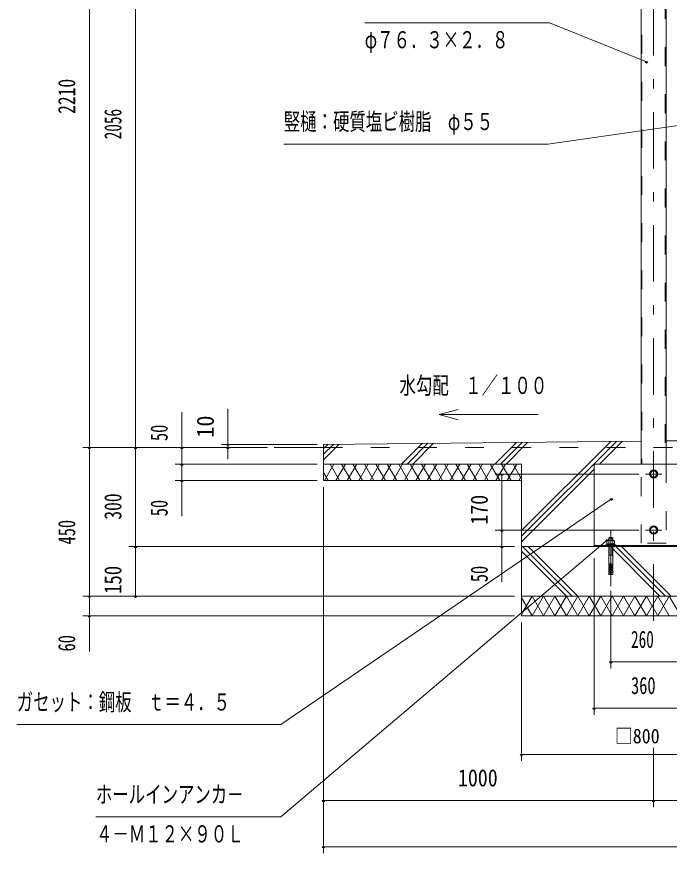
# Model space of a CAD drawing. Units: millimetres, scale not verified. Extents: x -32484 to 32484, y -14700 to 14700.
# Drawn here: x 12054 to 18975, y -3472 to 5406 of the extents above; entities that cross this region are included whole.
import ezdxf
from ezdxf.enums import TextEntityAlignment as Align

# ---------------------------------------------------------------- set-up
doc = ezdxf.new("R2010")
doc.units = ezdxf.units.MM
doc.header["$LTSCALE"] = 50
doc.linetypes.add('USER2', pattern=[10, 4, -6])
doc.linetypes.add('USER3', pattern=[24, 12, -5, 2, -5])
for name, color, linetype, lineweight in [('0-6_2-0BOLD', 7, 'Continuous', 18), ('0-7_2-1HIDDEN', 3, 'USER2', 18), ('0-8_2-2CENTER', 3, 'USER3', 18), ('0-9_2-4THIN', 4, 'Continuous', 18), ('0-A_2-5DIM', 3, 'Continuous', 18), ('0-B_2-6HATCH', 2, 'Continuous', 18)]:
    doc.layers.add(name, color=color, linetype=linetype, lineweight=lineweight)
doc.styles.add('ＭＳ ゴシック', font='')
doc.styles.get('ＭＳ ゴシック').set_extended_font_data('MS Gothic')

msp = doc.modelspace()

# ---------------------------------------------------------------- linework, layer by layer
at = {"layer": '0-6_2-0BOLD'}
for p, q in [((18942.67, 657.9), (18942.67, 6082.9)), ((15309.15, 867.9), (18675.62, 901.56)), ((21475.62, 929.56), (18942.66, 904.23)), ((14784.13, 832.9), (15309.14, 832.9)), ((15309.15, 482.9), (15309.15, 867.9)), ((18179.14, 657.9), (18179.14, -217.1)), ((17409.14, 482.9), (15309.14, 482.9)), ((18339.44, -121.89), (18333.14, -128.19)), ((18333.53, -186.99), (18333.53, -157.19)), ((18374.76, -157.19), (18374.76, -187)), ((17409.14, -217.1), (20209.14, -217.1)), ((18179.14, -205.9), (19439.15, -205.9)), ((18314.67, -197.5), (18314.66, -187)), ((18354.14, -197.5), (18343.65, -186.99)), ((18364.64, -197.49), (18354.14, -187)), ((18393.63, -187), (18393.62, -197.5)), ((18375.14, -309.36), (18333.14, -309.36)), ((18337.34, -411.69), (18333.14, -420.09)), ((18337.34, -436.89), (18333.14, -445.29)), ((18375.14, -420.09), (18370.94, -411.69)), ((18375.14, -445.29), (18370.94, -436.89)), ((18337.34, -462.09), (18333.14, -470.49)), ((18337.34, -487.29), (18333.14, -495.69)), ((18375.14, -470.49), (18370.94, -462.09)), ((18375.14, -495.69), (18370.94, -487.29)), ((20209.14, -742.1), (17409.14, -742.1))]:
    msp.add_line(p, q, dxfattribs=at)
for points in [[(18675.62, 657.9), (18675.62, 5704.38), (18599.14, 5704.38)], [(20209.14, -952.1), (17409.14, -952.1), (17409.14, 657.9), (15309.14, 657.9)], [(19439.15, -217.1), (19439.15, 657.9), (18179.14, 657.9)], [(18333.15, -153.4), (18333.14, -128.19), (18375.14, -128.19), (18375.14, -153.4)], [(18339.44, -121.89), (18368.84, -121.89), (18375.14, -128.19)], [(18406.65, -205.9), (18406.65, -197.5), (18301.64, -197.49), (18301.64, -205.9)], [(18333.14, -217.1), (18333.14, -411.69), (18349.94, -411.69)], [(18358.34, -411.69), (18375.14, -411.69), (18375.14, -217.1)], [(18349.94, -495.69), (18333.14, -495.69), (18333.14, -512.49), (18349.94, -512.49), (18349.94, -394.89)], [(18349.94, -420.09), (18333.14, -420.09), (18333.14, -436.89), (18349.94, -436.89)], [(18349.94, -394.89), (18358.34, -394.89), (18358.34, -512.49), (18375.14, -512.49), (18375.14, -495.69), (18358.34, -495.69)], [(18358.34, -436.89), (18375.14, -436.89), (18375.14, -420.09), (18358.34, -420.09)], [(18349.94, -445.29), (18333.14, -445.29), (18333.14, -462.09), (18349.94, -462.09)], [(18349.94, -470.49), (18333.14, -470.49), (18333.14, -487.29), (18349.94, -487.29)], [(18358.34, -462.09), (18375.14, -462.09), (18375.14, -445.29), (18358.34, -445.29)], [(18358.34, -487.29), (18375.14, -487.29), (18375.14, -470.49), (18358.34, -470.49)]]:
    msp.add_lwpolyline(points, dxfattribs=at)
for points in [[(18774.14, 573.11), (18809.14, 593.31), (18844.14, 573.11), (18844.14, 532.69), (18809.15, 512.48), (18774.14, 532.69)], [(18774.14, -21.89), (18774.14, -62.31), (18809.15, -82.52), (18844.14, -62.31), (18844.14, -21.89), (18809.14, -1.69)], [(18312.91, -187), (18395.37, -187), (18395.37, -157.19), (18388.79, -153.4), (18319.5, -153.4), (18312.91, -157.19)]]:
    msp.add_lwpolyline(points, close=True, dxfattribs=at)
for centre, radius in [((18809.14, 552.9), 43.75), ((18809.14, 552.9), 34.3), ((18809.14, -42.1), 43.75), ((18809.14, -42.1), 34.3)]:
    msp.add_circle(centre, radius, dxfattribs=at)
for centre, radius, start, end in [((18323.23, -169.29), 15.89, 49.57169, 90), ((18354.14, -211.27), 57.88, 69.1357, 110.8643), ((18385.06, -169.29), 15.89, 90, 130.43115)]:
    msp.add_arc(centre, radius, start, end, dxfattribs=at)
at = {"layer": '0-7_2-1HIDDEN'}
for p, q in [((18932.87, 6082.9), (18932.87, 657.9)), ((15309.14, 832.9), (29309.14, 832.9))]:
    msp.add_line(p, q, dxfattribs=at)
for points in [[(18599.14, 5714.18), (18685.42, 5714.18), (18685.42, 657.9)], [(18942.67, 657.9), (18942.67, -182.1), (18675.62, -182.1), (18675.62, 657.9)]]:
    msp.add_lwpolyline(points, dxfattribs=at)
at = {"layer": '0-8_2-2CENTER'}
for p, q in [((18809.14, -1005.48), (18809.14, 8168.6)), ((18896.65, 552.9), (18721.64, 552.9)), ((18354.14, -39.05), (18354.14, -637.44)), ((18721.64, -42.1), (18896.65, -42.1))]:
    msp.add_line(p, q, dxfattribs=at)
at = {"layer": '0-9_2-4THIN'}
for p, q in [((18337.34, -153.4), (18337.34, -123.99)), ((18370.94, -123.99), (18370.94, -153.4))]:
    msp.add_line(p, q, dxfattribs=at)
for points in [[(18333.14, -316.63), (18337.35, -309.36), (18337.34, -217.1)], [(18370.94, -217.1), (18370.94, -309.36), (18375.14, -316.64)]]:
    msp.add_lwpolyline(points, dxfattribs=at)
at = {"layer": '0-A_2-5DIM'}
for p, q in [((12824.12, 8567.9), (12824.12, -1330.09)), ((13314.12, -742.09), (13314.12, 8567.9)), ((15744.84, 5341.46), (17704.84, 5341.46)), ((17704.84, 5341.47), (18732.12, 4928.47)), ((18746.12, 4928.47), (18718.12, 4928.47)), ((14294.12, 711.14), (14294.12, 1245.9)), ((13804.12, 1210.9), (13804.12, 104.9)), ((16534.13, 1182.9), (17584.13, 1182.9)), ((14714.12, 832.9), (12754.12, 832.9)), ((12838.12, 832.9), (12810.12, 832.9)), ((13328.12, 832.9), (13300.12, 832.9)), ((13818.12, 832.9), (13790.12, 832.9)), ((15239.14, 867.9), (14224.13, 867.9)), ((14308.12, 867.9), (14280.12, 867.9)), ((14308.12, 832.9), (14280.12, 832.9)), ((13734.12, 657.9), (15239.14, 657.9)), ((13818.12, 657.9), (13790.12, 657.9)), ((18651.64, 552.9), (17129.14, 552.9)), ((17213.14, 552.9), (17185.14, 552.9)), ((17199.14, 552.9), (17199.14, -595.1)), ((15239.14, 482.9), (13734.12, 482.9)), ((13818.12, 482.9), (13790.12, 482.9)), ((15309.14, -3472.09), (15309.14, 412.9)), ((15309.15, 412.9), (15309.15, -2982.09)), ((18375.34, 290.76), (18347.34, 290.76)), ((18651.64, -42.1), (17129.14, -42.1)), ((17213.14, -42.1), (17185.14, -42.1)), ((18335.24, -146.58), (18307.24, -146.58)), ((13244.13, -217.1), (17334.14, -217.1)), ((13328.12, -217.1), (13300.12, -217.1)), ((17213.14, -217.1), (17185.14, -217.1)), ((18179.14, -2002.1), (18179.14, -340.94)), ((18354.14, -685.99), (18354.14, -1512.1)), ((17334.14, -742.09), (12754.12, -742.09)), ((12838.12, -742.09), (12810.12, -742.09)), ((13328.12, -742.09), (13300.12, -742.09)), ((12754.12, -952.09), (17334.14, -952.09)), ((12838.12, -952.09), (12810.12, -952.09)), ((17409.14, -1022.1), (17409.14, -2492.1)), ((18368.14, -1442.1), (18340.14, -1442.1)), ((18354.14, -1442.1), (19264.14, -1442.1)), ((18193.14, -1932.1), (18165.14, -1932.1)), ((19439.15, -1932.1), (18179.14, -1932.1)), ((18809.14, -2352.1), (18809.14, -2982.1)), ((17423.14, -2422.1), (17395.14, -2422.1)), ((17409.14, -2422.1), (20209.14, -2422.1)), ((15323.14, -2912.09), (15295.14, -2912.09)), ((15323.15, -2912.09), (15295.15, -2912.09)), ((15309.15, -2912.09), (18809.14, -2912.09)), ((18823.14, -2912.09), (18795.14, -2912.09)), ((18809.14, -2912.09), (21609.14, -2912.09)), ((15323.14, -3402.09), (15295.14, -3402.09)), ((15309.14, -3402.09), (29309.14, -3402.09))]:
    msp.add_line(p, q, dxfattribs=at)
for points in [[(21878.85, 4656.75), (17686.47, 4053.32), (14886.47, 4053.32)], [(16736.98, 1128.55), (16534.13, 1182.9), (16736.98, 1237.25)], [(12054.15, -2107.1), (14854.15, -2107.1), (18361.34, 290.76)], [(18321.24, -146.58), (14854.15, -3087.1), (12894.14, -3087.1)]]:
    msp.add_lwpolyline(points, dxfattribs=at)
for centre in [(18732.12, 4928.47), (12824.12, 832.9), (13314.12, 832.9), (13804.12, 832.9), (14294.12, 867.9), (14294.12, 832.9), (13804.12, 657.9), (17199.14, 552.9), (13804.12, 482.9), (18361.34, 290.76), (17199.14, -42.1), (18321.24, -146.58), (13314.12, -217.1), (17199.14, -217.1), (12824.12, -742.09), (13314.12, -742.09), (12824.12, -952.09), (18354.14, -1442.1), (18179.14, -1932.1), (17409.14, -2422.1), (15309.14, -2912.09), (15309.15, -2912.09), (18809.14, -2912.09), (15309.14, -3402.09)]:
    msp.add_arc(centre, 14, 180, 0, dxfattribs=at)
at = {"layer": '0-B_2-6HATCH'}
for p, q in [((17355.47, 888.36), (17125.01, 657.9)), ((17415.47, 888.96), (17184.41, 657.9)), ((17243.8, 657.9), (17475.46, 889.56)), ((17409.14, -107.31), (18415.42, 898.96)), ((18355.42, 898.36), (17409.14, -47.91)), ((18475.41, 899.56), (18233.75, 657.9)), ((15309.15, 703.15), (15475.57, 869.56)), ((15415.57, 868.96), (15309.15, 762.55)), ((15309.15, 821.94), (15355.57, 868.36)), ((16135.06, 657.9), (16355.52, 878.36)), ((16415.52, 878.96), (16194.46, 657.9)), ((16253.85, 657.9), (16475.51, 879.56)), ((15418.46, 657.9), (15317.42, 482.9)), ((15479.08, 482.9), (15378.05, 657.9)), ((15539.7, 657.9), (15438.67, 482.9)), ((15600.33, 482.9), (15499.29, 657.9)), ((15660.95, 657.9), (15559.91, 482.9)), ((15721.57, 482.9), (15620.53, 657.9)), ((15782.19, 657.9), (15681.16, 482.9)), ((15842.82, 482.9), (15741.78, 657.9)), ((15903.43, 657.9), (15802.4, 482.9)), ((15964.06, 482.9), (15863.02, 657.9)), ((16024.68, 657.9), (15923.64, 482.9)), ((16085.3, 482.9), (15984.27, 657.9)), ((16145.92, 657.9), (16044.89, 482.9)), ((16105.51, 657.9), (16206.55, 482.9)), ((16166.13, 482.9), (16267.17, 657.9)), ((16327.79, 482.9), (16226.75, 657.9)), ((16388.41, 657.9), (16287.38, 482.9)), ((16449.03, 482.9), (16348, 657.9)), ((16509.65, 657.9), (16408.62, 482.9)), ((16570.28, 482.9), (16469.24, 657.9)), ((16630.9, 657.9), (16529.86, 482.9)), ((16691.52, 482.9), (16590.49, 657.9)), ((16752.14, 657.9), (16651.11, 482.9)), ((16812.76, 482.9), (16711.73, 657.9)), ((16873.38, 657.9), (16772.35, 482.9)), ((16934.01, 482.9), (16832.97, 657.9)), ((16994.63, 657.9), (16893.59, 482.9)), ((17055.25, 482.9), (16954.22, 657.9)), ((17115.87, 657.9), (17014.84, 482.9)), ((17176.5, 482.9), (17075.46, 657.9)), ((17136.08, 482.9), (17237.12, 657.9)), ((17196.7, 657.9), (17297.74, 482.9)), ((17257.32, 482.9), (17358.36, 657.9)), ((17317.95, 657.9), (17409.14, 499.95)), ((15357.84, 482.9), (15309.15, 567.23)), ((17378.57, 482.9), (17409.14, 535.85)), ((18179.14, 603.29), (17409.14, -166.71)), ((17409.14, -266.19), (17885.05, -742.1)), ((17944.45, -742.1), (17419.45, -217.1)), ((17478.85, -217.1), (18003.85, -742.1)), ((18350, -217.1), (18875, -742.1)), ((18934.4, -742.1), (18409.4, -217.1)), ((18993.8, -742.1), (18468.79, -217.1)), ((17409.14, -934.18), (17520.03, -742.1)), ((17409.14, -760.03), (17520.03, -952.1)), ((17520.03, -742.1), (17641.27, -952.1)), ((17520.03, -952.1), (17641.27, -742.1)), ((17641.27, -742.1), (17762.51, -952.1)), ((17641.27, -952.1), (17762.51, -742.1)), ((17762.5, -742.1), (17883.75, -952.1)), ((17762.51, -952.1), (17883.75, -742.1)), ((17883.75, -742.1), (18004.99, -952.1)), ((18005, -952.1), (18126.24, -742.1)), ((18126.24, -742.1), (18247.48, -952.1)), ((18368.73, -952.1), (18489.97, -742.1)), ((18489.97, -952.1), (18611.21, -742.1)), ((18489.97, -742.1), (18611.21, -952.1)), ((18611.21, -742.1), (18732.45, -952.1)), ((18732.46, -952.1), (18853.7, -742.1)), ((18853.7, -742.1), (18974.94, -952.1))]:
    msp.add_line(p, q, dxfattribs=at)
for points in [[(17883.75, -952.1), (18005, -742.1), (18126.24, -952.1)], [(18126.24, -952.1), (18247.48, -742.1), (18368.72, -952.1)], [(18247.48, -952.1), (18368.72, -742.1), (18489.97, -952.1)], [(18611.22, -952.1), (18732.46, -742.1), (18853.7, -952.1)], [(18853.7, -952.1), (18974.94, -742.1), (19096.19, -952.1)]]:
    msp.add_lwpolyline(points, dxfattribs=at)

# ---------------------------------------------------------------- texts
at = {"layer": '0-A_2-5DIM', "color": 7, "style": 'ＭＳ ゴシック'}
for s, height, width, p in [('φ７６．３×２．８', 182.3, 0.7, (15744.84, 5016.33)), ('竪樋：硬質塩ビ樹脂\u3000φ５５', 182.3, 0.7, (14886.47, 4148.19)), ('水勾配\u3000１／１００', 182.3, 0.7, (16114.13, 1347.77)), ('260', 182.3, 0.65, (18569.39, -1347.23)), ('360', 182.3, 0.7, (18569.39, -1837.23)), ('ガセット：鋼板\u3000ｔ＝４．５', 182.3, 0.7, (12054.11, -2012.19)), ('□800', 155, 0.9, (18397.89, -2352.1)), ('1000', 182.3, 0.85, (16733.65, -2817.22)), ('ホールインアンカ－', 182.3, 0.7, (12894.11, -2992.19)), ('４－Ｍ１２×９０Ｌ', 182.3, 0.7, (12894.11, -3412.19))]:
    msp.add_text(s, height=height, dxfattribs=dict(at, width=width)).set_placement(p, align=Align.BOTTOM_LEFT)
for s, width, p in [('2210', 0.75, (12729.26, 4374.9)), ('2056', 0.65, (13219.25, 4105.4)), ('10', 0.95, (14199.25, 937.9)), ('50', 0.7, (13709.25, 902.9)), ('300', 0.75, (13219.26, 68.15)), ('50', 0.7, (13709.25, 104.9)), ('170', 0.85, (17104.27, 15.65)), ('450', 0.7, (12729.25, -194.35)), ('150', 0.8, (13219.26, -719.34)), ('50', 0.7, (17104.27, -595.1)), ('60', 0.7, (12729.25, -1330.09))]:
    msp.add_text(s, height=182.3, rotation=90, dxfattribs=dict(at, width=width)).set_placement(p, align=Align.BOTTOM_LEFT)

doc.saveas('drawing.dxf')
